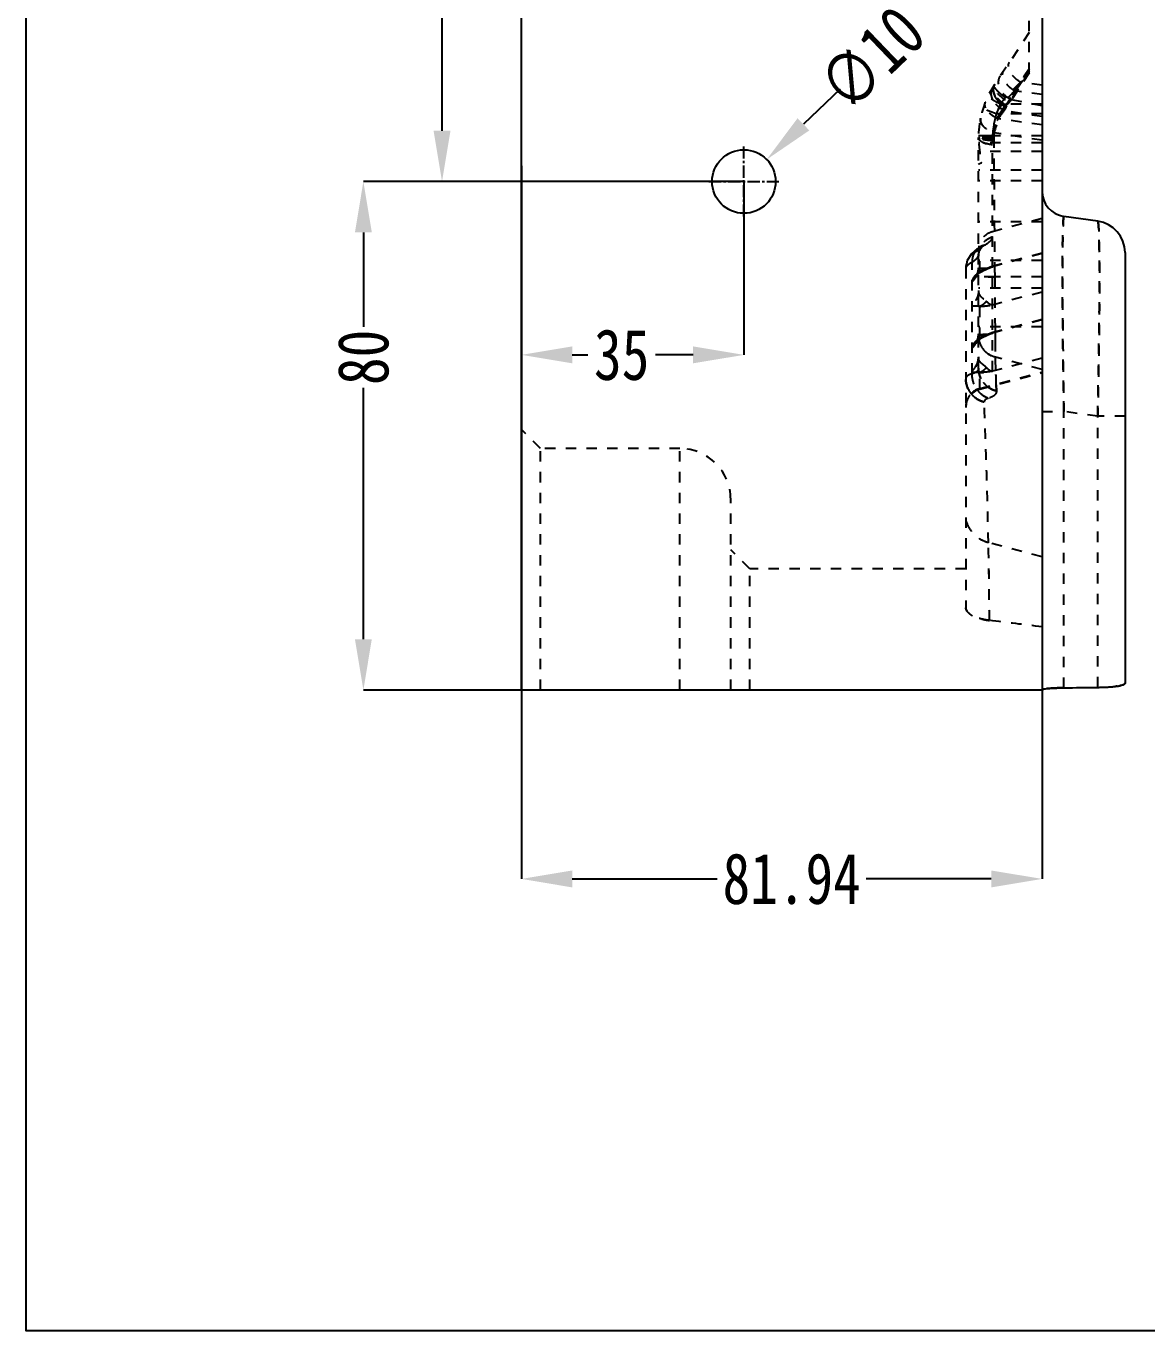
# Model space of a CAD drawing. Header units: millimetres. Extents: x -1265 to 1982, y -12197 to 1934.
# Drawn here: x -345.4 to -169, y -5258.4 to -5053.1 of the extents above; entities that cross this region are included whole.
import ezdxf

# ---------------------------------------------------------------- set-up
doc = ezdxf.new("R2010")
doc.units = ezdxf.units.MM
doc.header["$LTSCALE"] = 16.335
doc.header["$PDMODE"] = 3
doc.header["$PDSIZE"] = 0.3125
doc.linetypes.add('CENTER', pattern=[0.6, 0.375, -0.075, 0.075, -0.075])
doc.linetypes.add('HIDDEN', pattern=[0.2, 0.1, -0.1])
doc.layers.get('0').update_dxf_attribs({"linetype": 'CONTINUOUS'})
doc.layers.get('Defpoints').update_dxf_attribs({"linetype": 'CONTINUOUS'})
doc.layers.add('DEFAULT_2', color=8, linetype='HIDDEN')
doc.styles.get("Standard").update_dxf_attribs({"font": 'txt', "width": 0.8})
doc.dimstyles.new('11', dxfattribs={"dimtxt": 8, "dimasz": 8, "dimexe": 0, "dimexo": 0, "dimgap": 0, "dimtad": 0, "dimdsep": 46, "dimtxsty": 'Standard', "dimcen": 0, "dimclrd": 4, "dimclre": 4, "dimclrt": 6, "dimazin": 0, "dimtp": 0.01, "dimtm": 0.01, "dimtfac": 1, "dimtofl": 0, "dimtmove": 0, "dimatfit": 3, "dimfxl": 0, "dimtolj": 1, "dimarcsym": 0})

# ---------------------------------------------------------------- blocks, each defined once
blk = doc.blocks.new('*D686')
at = {"color": 4, "lineweight": -2}
for p, q in [((-232.4, -5077.53), (-232.4, -5104.8)), ((-267.4, -5090.5), (-267.4, -5104.8)), ((-259.4, -5104.8), (-256.97, -5104.8)), ((-240.4, -5104.8), (-246.3, -5104.8))]:
    blk.add_line(p, q, dxfattribs=at)
at = {"color": 4}
for points in [[(-259.4, -5103.46), (-259.4, -5106.13), (-267.4, -5104.8)], [(-240.4, -5103.46), (-240.4, -5106.13), (-232.4, -5104.8)]]:
    blk.add_solid(points, dxfattribs=at)
at = {"layer": 'Defpoints', "color": 0}
for p in [(-232.4, -5077.53), (-267.4, -5090.5), (-267.4, -5104.8)]:
    blk.add_point(p, dxfattribs=at)
at = {"color": 6, "insert": (-251.63, -5104.8), "char_height": 8, "attachment_point": 5}
blk.add_mtext('\\A1;35', dxfattribs=at)
blk = doc.blocks.new('*D687')
at = {"color": 4, "lineweight": -2}
blk.add_line((-217.26, -5062.98), (-223.03, -5068.52), dxfattribs=at)
at = {"color": 4}
blk.add_solid([(-223.95, -5067.56), (-222.1, -5069.48), (-228.8, -5074.06)], dxfattribs=at)
at = {"layer": 'Defpoints', "color": 0}
for p in [(-228.8, -5074.06), (-236.01, -5080.99)]:
    blk.add_point(p, dxfattribs=at)
at = {"color": 6, "insert": (-212.26, -5058.18), "char_height": 8, "attachment_point": 5, "rotation": 43.8419}
blk.add_mtext('\\A1;∅10', dxfattribs=at)
blk = doc.blocks.new('*D691')
at = {"color": 4, "lineweight": -2}
for p, q in [((-185.47, -5059.15), (-185.47, -5187.25)), ((-267.4, -5075.05), (-267.4, -5187.25)), ((-259.4, -5187.25), (-236.6, -5187.25)), ((-193.47, -5187.25), (-213.13, -5187.25))]:
    blk.add_line(p, q, dxfattribs=at)
at = {"color": 4}
for points in [[(-259.4, -5185.92), (-259.4, -5188.59), (-267.4, -5187.25)], [(-193.47, -5185.92), (-193.47, -5188.59), (-185.47, -5187.25)]]:
    blk.add_solid(points, dxfattribs=at)
at = {"layer": 'Defpoints', "color": 0}
for p in [(-185.47, -5059.15), (-267.4, -5075.05), (-267.4, -5187.25)]:
    blk.add_point(p, dxfattribs=at)
at = {"color": 6, "insert": (-224.87, -5187.25), "char_height": 8, "attachment_point": 5}
blk.add_mtext('\\A1;81.94', dxfattribs=at)
blk = doc.blocks.new('*D1028')
at = {"color": 4, "lineweight": -2}
for p, q in [((-232.4, -5077.53), (-292.29, -5077.53)), ((-292.29, -5085.53), (-292.29, -5100.39)), ((-292.29, -5149.53), (-292.29, -5109.99)), ((-213.57, -5157.53), (-292.29, -5157.53))]:
    blk.add_line(p, q, dxfattribs=at)
at = {"color": 4}
for points in [[(-293.62, -5085.53), (-290.96, -5085.53), (-292.29, -5077.53)], [(-293.62, -5149.53), (-290.96, -5149.53), (-292.29, -5157.53)]]:
    blk.add_solid(points, dxfattribs=at)
at = {"layer": 'Defpoints', "color": 0}
for p in [(-232.4, -5077.53), (-292.29, -5157.53), (-213.57, -5157.53)]:
    blk.add_point(p, dxfattribs=at)
at = {"color": 6, "insert": (-292.29, -5105.19), "char_height": 8, "attachment_point": 5, "rotation": 90}
blk.add_mtext('\\A1;80', dxfattribs=at)
blk = doc.blocks.new('*D1029')
at = {"color": 4, "lineweight": -2}
for p, q in [((-232.4, -5017.53), (-279.91, -5017.53)), ((-279.91, -5025.53), (-279.91, -5041.59)), ((-279.91, -5069.53), (-279.91, -5051.19)), ((-244.95, -5077.53), (-279.91, -5077.53))]:
    blk.add_line(p, q, dxfattribs=at)
at = {"color": 4}
for points in [[(-281.24, -5025.53), (-278.58, -5025.53), (-279.91, -5017.53)], [(-281.24, -5069.53), (-278.58, -5069.53), (-279.91, -5077.53)]]:
    blk.add_solid(points, dxfattribs=at)
at = {"layer": 'Defpoints', "color": 0}
for p in [(-232.4, -5017.53), (-279.91, -5077.53), (-244.95, -5077.53)]:
    blk.add_point(p, dxfattribs=at)
at = {"color": 6, "insert": (-279.91, -5046.39), "char_height": 8, "attachment_point": 5, "rotation": 90}
blk.add_mtext('\\A1;60', dxfattribs=at)

msp = doc.modelspace()

# ---------------------------------------------------------------- linework, layer by layer
at = {"color": 7, "linetype": 'Continuous'}
for p, q in [((-267.404, -5157.525), (-267.404, -4557.525)), ((-185.469, -4912.839), (-185.469, -5079.048)), ((-176.708, -5083.757), (-182.025, -5083.009)), ((-172.404, -5088.708), (-172.404, -5156.459)), ((-267.404, -5157.525), (-185.469, -5157.525))]:
    msp.add_line(p, q, dxfattribs=at)
at = {"color": 1, "linetype": 'CENTER', "ltscale": 0.310989}
for p, q in [((-232.404, -5083.025), (-232.404, -5072.025)), ((-237.904, -5077.525), (-226.904, -5077.525))]:
    msp.add_line(p, q, dxfattribs=at)
msp.add_lwpolyline([(-345.378, -4480.811), (585.813, -4480.811), (585.813, -5258.366), (-345.378, -5258.366)], close=True)
msp.add_circle((-232.404, -5077.525), 5)
at = {"color": 7, "linetype": 'Continuous'}
for centre, radius, start, end in [((-181.469, -5079.048), 4, 180, 262), ((-177.404, -5088.708), 5, 0, 82)]:
    msp.add_arc(centre, radius, start, end, dxfattribs=at)
msp.add_ellipse((-235.276, -5075.525), major_axis=(583.46, 0), ratio=0.1405408, start_param=-1.4794018, end_param=-1.4702458, dxfattribs=at)
for points, knots in [([(-176.708, -5157.111), (-176.142, -5157.103), (-175.326, -5157.078), (-174.298, -5157.005), (-173.66, -5156.935), (-173.142, -5156.848), (-172.793, -5156.759), (-172.588, -5156.67), (-172.468, -5156.597), (-172.404, -5156.512), (-172.404, -5156.459)], [0, 0, 0, 0, 0.3819628, 0.5499085, 0.6954958, 0.8145192, 0.9041593, 0.9377201, 0.9641057, 1, 1, 1, 1]), ([(-185.469, -5157.45), (-185.469, -5157.442), (-185.442, -5157.427), (-185.397, -5157.413), (-185.315, -5157.394), (-185.151, -5157.366), (-184.87, -5157.33), (-184.457, -5157.29), (-183.947, -5157.252), (-183.358, -5157.22), (-182.709, -5157.196), (-182.258, -5157.186), (-182.025, -5157.183)], [0, 0, 0, 0, 0.0065676, 0.021283, 0.0447881, 0.0770823, 0.1670138, 0.2884098, 0.4373906, 0.6093473, 0.7990596, 1, 1, 1, 1])]:
    msp.add_open_spline(points, degree=3, knots=knots, dxfattribs=at)
at = {"layer": 'DEFAULT_2', "color": 8, "linetype": 'HIDDEN'}
for p, q in [((-187.469, -5060.424), (-187.469, -5052.015)), ((-187.469, -5054.068), (-192.95, -5062.289)), ((-187.469, -5059.832), (-191.23, -5065.473)), ((-191.23, -5065.653), (-187.469, -5060.012)), ((-187.469, -5060.197), (-191.144, -5065.878)), ((-187.469, -5060.424), (-190.303, -5064.675)), ((-187.469, -5059.769), (-189.798, -5063.27)), ((-185.469, -5062.35), (-188.883, -5061.89)), ((-185.469, -5065.62), (-190.303, -5064.675)), ((-185.469, -5063.856), (-189.798, -5063.27)), ((-185.469, -5065.368), (-192.04, -5065.368)), ((-185.469, -5067.318), (-191.433, -5066.351)), ((-185.469, -5066.886), (-192.653, -5066.886)), ((-185.469, -5068.626), (-192.38, -5067.655)), ((-195.469, -5106.911), (-195.469, -5070.609)), ((-193.245, -5070.609), (-195.469, -5070.609)), ((-193.245, -5107.387), (-193.245, -5070.609)), ((-185.469, -5070.344), (-193.079, -5070.344)), ((-185.469, -5071.035), (-192.991, -5069.852)), ((-185.469, -5071.452), (-195.469, -5071.452)), ((-185.469, -5072.823), (-195.469, -5072.823)), ((-185.469, -5075.729), (-195.469, -5075.729)), ((-185.469, -5077.433), (-195.469, -5077.433)), ((-185.469, -5079.048), (-185.469, -5157.525)), ((-185.469, -5083.858), (-195.469, -5083.858)), ((-185.469, -5083.357), (-193.245, -5085.414)), ((-195.469, -5089.123), (-195.335, -5088.302)), ((-195.335, -5088.302), (-195.035, -5087.72)), ((-195.306, -5087.857), (-195.312, -5087.861)), ((-194.495, -5087.541), (-195.306, -5087.857)), ((-195.245, -5091.706), (-195.245, -5088.309)), ((-195.035, -5087.72), (-194.95, -5087.616)), ((-195.029, -5087.712), (-194.946, -5087.611)), ((-185.469, -5088.795), (-193.245, -5090.852)), ((-185.469, -5088.858), (-193.245, -5090.942)), ((-197.469, -5091.171), (-197.469, -5144.585)), ((-196.469, -5107.761), (-196.469, -5090.213)), ((-185.469, -5089.97), (-195.469, -5089.97)), ((-194.769, -5091.571), (-194.321, -5091.369)), ((-194.563, -5091.477), (-193.627, -5091.072)), ((-193.627, -5091.072), (-193.245, -5090.852)), ((-193.627, -5091.072), (-193.245, -5090.942)), ((-193.627, -5091.072), (-193.627, -5091.072)), ((-192.937, -5090.94), (-192.936, -5091.067)), ((-192.936, -5091.067), (-192.924, -5092.496)), ((-195.77, -5092.278), (-195.676, -5092.171)), ((-195.753, -5092.252), (-195.77, -5092.278)), ((-195.769, -5092.278), (-195.664, -5092.159)), ((-195.676, -5092.171), (-195.373, -5091.915)), ((-195.664, -5092.159), (-195.345, -5091.895)), ((-195.373, -5091.915), (-194.842, -5091.605)), ((-195.345, -5091.895), (-194.771, -5091.572)), ((-194.842, -5091.605), (-194.774, -5091.573)), ((-194.771, -5091.572), (-194.563, -5091.477)), ((-185.469, -5092.496), (-192.924, -5092.496)), ((-185.469, -5094.281), (-195.469, -5094.281)), ((-185.469, -5094.907), (-193.245, -5096.964)), ((-195.245, -5102.129), (-195.245, -5097.169)), ((-185.469, -5099.218), (-193.245, -5101.276)), ((-185.469, -5099.281), (-193.245, -5101.365)), ((-185.469, -5100.393), (-195.469, -5100.393)), ((-194.563, -5101.9), (-193.627, -5101.495)), ((-193.627, -5101.495), (-193.245, -5101.276)), ((-193.627, -5101.495), (-193.245, -5101.365)), ((-193.627, -5101.495), (-193.627, -5101.495)), ((-192.86, -5101.269), (-192.855, -5101.849)), ((-195.77, -5102.701), (-195.676, -5102.595)), ((-195.753, -5102.675), (-195.77, -5102.701)), ((-195.769, -5102.701), (-195.664, -5102.582)), ((-195.676, -5102.595), (-195.373, -5102.338)), ((-195.664, -5102.582), (-195.345, -5102.318)), ((-195.373, -5102.338), (-194.842, -5102.028)), ((-195.345, -5102.318), (-194.771, -5101.995)), ((-194.842, -5102.028), (-194.774, -5101.996)), ((-194.771, -5101.995), (-194.563, -5101.9)), ((-194.769, -5101.994), (-194.321, -5101.793)), ((-192.855, -5101.849), (-192.847, -5102.619)), ((-185.469, -5105.33), (-193.245, -5107.387)), ((-185.469, -5107.082), (-192.808, -5105.17)), ((-195.245, -5110.101), (-185.469, -5107.514)), ((-195.245, -5110.197), (-185.469, -5107.578)), ((-195.245, -5110.197), (-195.245, -5107.592)), ((-192.673, -5109.508), (-192.647, -5110.486)), ((-185.469, -5113.708), (-182.025, -5113.708)), ((-176.708, -5114.455), (-182.025, -5113.708)), ((-182.025, -5157.183), (-182.025, -5113.708)), ((-172.404, -5114.455), (-176.708, -5114.455)), ((-176.708, -5157.111), (-176.708, -5114.455)), ((-264.403, -5119.525), (-267.404, -5116.525)), ((-264.404, -5157.525), (-264.403, -5119.525)), ((-242.469, -5119.525), (-264.403, -5119.525)), ((-242.469, -5157.525), (-242.469, -5119.525)), ((-234.469, -5157.525), (-234.469, -5127.525)), ((-185.469, -5136.552), (-193.907, -5134.353)), ((-231.469, -5138.475), (-234.469, -5135.475)), ((-197.469, -5138.475), (-231.469, -5138.475)), ((-231.469, -5157.525), (-231.469, -5138.475))]:
    msp.add_line(p, q, dxfattribs=at)
for points in [[(-195.306, -5087.857), (-195.738, -5088.147), (-196.596, -5088.919), (-197.24, -5089.97), (-197.469, -5091.171)], [(-195.7, -5088.12), (-196.573, -5088.892), (-197.232, -5089.95)], [(-194.95, -5087.616), (-194.924, -5087.588), (-195.171, -5087.769), (-195.311, -5087.86)], [(-194.946, -5087.611), (-194.927, -5087.59), (-195.195, -5087.785)], [(-195.469, -5091.085), (-195.529, -5091.651), (-195.697, -5092.149), (-195.756, -5092.258)], [(-195.469, -5091.085), (-195.524, -5091.628), (-195.69, -5092.135), (-195.753, -5092.252)], [(-195.469, -5101.508), (-195.529, -5102.074), (-195.697, -5102.572), (-195.756, -5102.681)], [(-195.469, -5101.508), (-195.524, -5102.051), (-195.69, -5102.558), (-195.753, -5102.675)]]:
    msp.add_lwpolyline(points, dxfattribs=at)
for centre, radius, start, end in [((-180.469, -5070.609), 15, 146.30993, 195.14941), ((-96.776, -5152.27), 129.043, 135.54228, 137.05049), ((-100.959, -5148.272), 123.257, 135.50688, 137.08589), ((-192.214, -5063.543), 1.293, 148.98273, 154.24853), ((-191.584, -5063.034), 1.578, 175.78312, 181.53202), ((-190.423, -5062.762), 2.779, 201.52572, 206.80818), ((-96.924, -5153.48), 129.474, 135.83365, 136.7504), ((-99.496, -5151.021), 125.916, 135.8207, 136.76335), ((-47.417, -5194.899), 193.325, 137.65456, 138.06403), ((-48.957, -5193.506), 191.249, 137.65199, 138.06591), ((-193.521, -5065.363), 0.933, 158.11181, 161.97094), ((-181.246, -5070.609), 11.999, 154.10071, 180.00092), ((-181.245, -5072.31), 12, 146.31019, 168.18349), ((-181.217, -5072.145), 12.032, 146.32553, 158.08878), ((-180.742, -5072.563), 12.364, 147.27042, 149.84355), ((-180.817, -5072.517), 12.277, 147.2613, 149.85267), ((-194.078, -5067.762), 1.096, 168.19204, 172.25475), ((-181.171, -5070.621), 12.074, 161.98074, 179.94404), ((-194.838, -4936.851), 133.767, 270.01527, 270.3435), ((-192.401, -4990.308), 80.035, 268.2822, 268.83031), ((-195.542, -4797.404), 273.217, 270.31568, 270.51623), ((-190.566, -4906.909), 163.454, 268.78387, 269.11879), ((-186.023, -5071.752), 7.222, 164.75067, 180.00217), ((-181.46, -5070.507), 11.621, 179.19547, 180.50532), ((-181.521, -5070.507), 11.559, 179.192, 180.50879), ((-231.683, -4994.912), 87.684, 294.3943, 294.76888), ((-194.46, -5091.251), 3.045, 109.64428, 115.76074), ((-194.084, -5089.833), 2.323, 121.95059, 129.26957), ((-194.478, -5091.201), 2.991, 106.92134, 109.63634), ((-192.497, -5089.133), 2.972, 159.91731, 163.69089), ((-194.491, -5091.161), 2.95, 104.82159, 106.92019), ((-194.05, -5089.883), 2.384, 100.8157, 121.8004), ((-192.535, -5089.119), 2.932, 154.80332, 159.9221), ((-191.665, -5092.056), 5.328, 122.08427, 123.83406), ((-193.499, -5090.082), 2.973, 174.47808, 182.52051), ((-198.401, -5091.084), 2.933, 327.53245, 359.94519), ((-177.749, -5130.174), 42.261, 112.9815, 113.96736), ((-173.578, -5139.99), 52.926, 112.59612, 112.98963), ((-167.791, -5153.932), 68.022, 111.97503, 112.58394), ((-198.45, -5091.052), 2.99, 311.48464, 327.4815), ((-193.206, -5094.913), 3.799, 126.56686, 127.67327), ((-192.819, -5095.443), 4.455, 122.99154, 126.50681), ((-182.044, -5120.468), 31.647, 114.00139, 114.65506), ((-195.44, -5090.112), 1.606, 294.70278, 304.22361), ((-195.547, -4802.458), 290.05, 270.31676, 270.518), ((3616.672, -5069.332), 3809.667, 180.348383, 180.46266), ((-198.401, -5101.507), 2.933, 327.53245, 359.94519), ((-194.48, -5105.447), 3.841, 90.91085, 94.71212), ((-173.578, -5150.413), 52.926, 112.59612, 112.98963), ((-167.791, -5164.355), 68.022, 111.97503, 112.58394), ((-198.45, -5101.476), 2.99, 311.48464, 327.4815), ((-193.206, -5105.336), 3.799, 126.56686, 127.67327), ((-192.819, -5105.866), 4.455, 122.99154, 126.50681), ((-192.081, -5101.798), 3.388, 180.01001, 185.23899), ((-192.037, -5101.794), 3.431, 185.23469, 199.18331), ((-182.044, -5130.891), 31.647, 114.00139, 114.65506), ((-177.749, -5140.597), 42.261, 112.9815, 113.96736), ((-195.44, -5100.535), 1.606, 294.70278, 304.22361), ((-198.405, -5105.102), 2.936, 327.51718, 359.9675), ((-694.286, -5123.004), 501.794, 1.42952, 2.03682), ((-655.323, -5121.752), 462.812, 1.51597, 2.05336), ((-198.45, -5105.072), 2.99, 311.48461, 327.48149), ((-197.028, -5082.232), 25.422, 274.0218, 275.39448), ((-195.977, -5105.775), 1.959, 291.93983, 295.47752), ((-191.767, -5106.865), 3.714, 218.2834, 222.54262), ((-191.726, -5106.826), 3.77, 222.56234, 237.04129), ((-194.469, -5113.095), 3, 105, 180), ((-194.531, -5112.964), 2.938, 142.09166, 179.96334), ((-194.481, -5113.004), 3.002, 104.75529, 142.07438), ((-193.643, -5108.478), 3.85, 220.7958, 230.51556), ((-1240.071, -5154.932), 1046.366, 1.126915, 2.33955), ((-1237.27, -5154.847), 1043.564, 1.125288, 2.341178), ((-242.469, -5127.525), 8, 0, 90), ((-685.455, -5146.289), 491.692, 359.96579, 1.39097), ((-685.385, -5146.288), 491.623, 359.96568, 1.39107), ((-338.899, -6374.276), 1236.243, 82.870628, 83.257852), ((-177.245, -5116.249), 40.865, 270.7535, 272.44705), ((-176.858, -5125.466), 31.64, 272.4584, 273.32003), ((-176.384, -5133.36), 23.732, 273.28303, 274.63748), ((-175.818, -5140.167), 16.902, 274.59006, 276.18678), ((-183.054, -5173.976), 16.743, 94.99685, 96.09192), ((-182.425, -5181.289), 24.083, 93.942, 94.97151), ((-181.91, -5188.941), 31.752, 92.87468, 93.92005), ((-181.693, -5193.199), 36.015, 92.26815, 92.8801), ((-181.493, -5198.665), 41.485, 90.73556, 92.24564)]:
    msp.add_arc(centre, radius, start, end, dxfattribs=at)
for points, knots in [([(-189.798, -5063.27), (-190.138, -5063.058), (-190.744, -5062.582), (-191.328, -5061.855), (-191.601, -5061.25), (-191.72, -5060.735), (-191.647, -5060.335), (-191.518, -5060.142)], [0, 0, 0, 0, 0.3101903, 0.590938, 0.7125539, 0.8200878, 1, 1, 1, 1]), ([(-188.883, -5061.89), (-189.222, -5061.678), (-189.827, -5061.203), (-190.411, -5060.477), (-190.684, -5059.874), (-190.803, -5059.36), (-190.731, -5058.961), (-190.603, -5058.769)], [0, 0, 0, 0, 0.310483, 0.5913592, 0.7129566, 0.8204104, 1, 1, 1, 1]), ([(-190.76, -5059.445), (-190.765, -5059.382), (-190.768, -5059.149), (-190.697, -5058.911), (-190.603, -5058.769)], [0, 0, 0, 0, 0.2698772, 1, 1, 1, 1]), ([(-192.95, -5062.289), (-192.989, -5062.348), (-193.131, -5062.604), (-193.184, -5062.905), (-193.179, -5063.126)], [0, 0, 0, 0, 0.2419763, 1, 1, 1, 1]), ([(-191.144, -5065.878), (-191.525, -5065.665), (-192.208, -5065.156), (-192.938, -5064.206), (-193.267, -5063.19), (-193.11, -5062.53), (-192.95, -5062.289)], [0, 0, 0, 0, 0.2964022, 0.5706563, 0.8033572, 1, 1, 1, 1]), ([(-191.23, -5065.7), (-191.59, -5065.493), (-192.236, -5065.004), (-192.927, -5064.099), (-193.244, -5063.14), (-193.1, -5062.515), (-192.95, -5062.289)], [0, 0, 0, 0, 0.2975291, 0.5728187, 0.805409, 1, 1, 1, 1]), ([(-192.95, -5062.289), (-193.096, -5062.509), (-193.196, -5062.95), (-193.09, -5063.529), (-192.823, -5064.184), (-192.225, -5064.958), (-191.587, -5065.446), (-191.23, -5065.653)], [0, 0, 0, 0, 0.1919935, 0.3025752, 0.4249088, 0.7007739, 1, 1, 1, 1]), ([(-193.158, -5062.918), (-193.153, -5062.86), (-193.124, -5062.64), (-193.041, -5062.426), (-192.95, -5062.289)], [0, 0, 0, 0, 0.2605673, 1, 1, 1, 1]), ([(-193.151, -5062.919), (-193.147, -5062.861), (-193.122, -5062.64), (-193.04, -5062.425), (-192.95, -5062.289)], [0, 0, 0, 0, 0.261537, 1, 1, 1, 1]), ([(-191.23, -5065.473), (-191.574, -5065.262), (-192.187, -5064.784), (-192.774, -5064.045), (-193.046, -5063.428), (-193.162, -5062.898), (-193.083, -5062.489), (-192.95, -5062.289)], [0, 0, 0, 0, 0.3075349, 0.5871121, 0.7088978, 0.8171611, 1, 1, 1, 1]), ([(-193.121, -5062.923), (-193.122, -5062.865), (-193.113, -5062.644), (-193.039, -5062.424), (-192.95, -5062.289)], [0, 0, 0, 0, 0.2662019, 1, 1, 1, 1]), ([(-191.23, -5064.767), (-191.527, -5064.558), (-192.056, -5064.131), (-192.604, -5063.535), (-192.891, -5063.065), (-193.034, -5062.711), (-193.034, -5062.416), (-192.95, -5062.289)], [0, 0, 0, 0, 0.341951, 0.6371001, 0.7570195, 0.8561235, 1, 1, 1, 1]), ([(-192.968, -5062.858), (-192.987, -5062.803), (-193.038, -5062.619), (-193.024, -5062.401), (-192.95, -5062.289)], [0, 0, 0, 0, 0.3001715, 1, 1, 1, 1]), ([(-191.23, -5064.346), (-191.504, -5064.148), (-191.991, -5063.762), (-192.516, -5063.254), (-192.81, -5062.867), (-192.96, -5062.611), (-193.01, -5062.38), (-192.95, -5062.289)], [0, 0, 0, 0, 0.3642475, 0.6691103, 0.7883187, 0.882251, 1, 1, 1, 1]), ([(-190.303, -5064.675), (-190.692, -5064.484), (-191.395, -5063.985), (-192.122, -5062.988), (-192.406, -5061.881), (-192.204, -5061.171), (-192.023, -5060.898)], [0, 0, 0, 0, 0.2814109, 0.5491165, 0.787409, 1, 1, 1, 1]), ([(-192.31, -5061.837), (-192.308, -5061.752), (-192.278, -5061.423), (-192.158, -5061.101), (-192.023, -5060.898)], [0, 0, 0, 0, 0.2594912, 1, 1, 1, 1]), ([(-192.04, -5065.368), (-192.311, -5065.227), (-192.798, -5064.962), (-193.352, -5064.624), (-193.687, -5064.387), (-193.848, -5064.25), (-193.942, -5064.155), (-193.973, -5064.079), (-193.962, -5064.058)], [0, 0, 0, 0, 0.3890325, 0.704504, 0.8232447, 0.9119932, 0.9697239, 1, 1, 1, 1]), ([(-191.433, -5066.351), (-191.813, -5066.152), (-192.499, -5065.673), (-193.244, -5064.763), (-193.599, -5063.776), (-193.47, -5063.122), (-193.322, -5062.877)], [0, 0, 0, 0, 0.2965799, 0.570091, 0.802536, 1, 1, 1, 1]), ([(-193.379, -5062.982), (-193.405, -5063.036), (-193.498, -5063.268), (-193.526, -5063.523), (-193.515, -5063.712)], [0, 0, 0, 0, 0.2420931, 1, 1, 1, 1]), ([(-193.515, -5063.712), (-193.511, -5063.791), (-193.468, -5064.127), (-193.343, -5064.449), (-193.219, -5064.676)], [0, 0, 0, 0, 0.2339104, 1, 1, 1, 1]), ([(-193.179, -5063.126), (-193.178, -5063.18), (-193.162, -5063.407), (-193.107, -5063.629), (-193.05, -5063.792)], [0, 0, 0, 0, 0.2386491, 1, 1, 1, 1]), ([(-192.989, -5063.769), (-193.018, -5063.697), (-193.116, -5063.424), (-193.163, -5063.13), (-193.151, -5062.919)], [0, 0, 0, 0, 0.2689732, 1, 1, 1, 1]), ([(-193.008, -5063.781), (-193.031, -5063.722), (-193.111, -5063.494), (-193.157, -5063.253), (-193.161, -5063.076)], [0, 0, 0, 0, 0.2644612, 1, 1, 1, 1]), ([(-192.91, -5064.118), (-192.822, -5064.293), (-192.374, -5065.005), (-191.704, -5065.565), (-191.144, -5065.878)], [0, 0, 0, 0, 0.2338691, 1, 1, 1, 1]), ([(-192.248, -5063.506), (-192.377, -5063.381), (-192.601, -5063.148), (-192.796, -5062.889), (-192.867, -5062.766)], [0, 0, 0, 0, 0.5593033, 1, 1, 1, 1]), ([(-191.23, -5064.346), (-191.324, -5064.278), (-191.677, -5064.015), (-192.014, -5063.731), (-192.248, -5063.506)], [0, 0, 0, 0, 0.2634476, 1, 1, 1, 1]), ([(-192.04, -5065.368), (-191.979, -5065.277), (-191.73, -5064.92), (-191.451, -5064.584), (-191.23, -5064.346)], [0, 0, 0, 0, 0.2526892, 1, 1, 1, 1]), ([(-192.653, -5066.886), (-192.937, -5066.787), (-193.343, -5066.639), (-193.849, -5066.438), (-194.157, -5066.306), (-194.4, -5066.194), (-194.582, -5066.095), (-194.682, -5066.031), (-194.735, -5065.974), (-194.729, -5065.955)], [0, 0, 0, 0, 0.3939402, 0.5651371, 0.7119199, 0.8308829, 0.9189892, 0.9747342, 1, 1, 1, 1]), ([(-194.345, -5065.922), (-194.375, -5065.85), (-194.466, -5065.579), (-194.473, -5065.272), (-194.408, -5065.075)], [0, 0, 0, 0, 0.274553, 1, 1, 1, 1]), ([(-192.38, -5067.655), (-192.719, -5067.507), (-193.335, -5067.158), (-194.057, -5066.49), (-194.475, -5065.753), (-194.47, -5065.222), (-194.387, -5065.016)], [0, 0, 0, 0, 0.3092394, 0.5867893, 0.8143709, 1, 1, 1, 1]), ([(-191.23, -5065.7), (-191.812, -5066.347), (-192.85, -5067.931), (-193.245, -5069.81), (-193.245, -5070.798)], [0, 0, 0, 0, 0.4684417, 1, 1, 1, 1]), ([(-193.245, -5070.798), (-193.245, -5069.81), (-192.85, -5067.931), (-191.812, -5066.347), (-191.23, -5065.7)], [0, 0, 0, 0, 0.5316249, 1, 1, 1, 1]), ([(-191.433, -5066.351), (-191.888, -5066.863), (-192.716, -5068.097), (-193.063, -5069.566), (-193.079, -5070.344)], [0, 0, 0, 0, 0.4681527, 1, 1, 1, 1]), ([(-191.433, -5066.351), (-191.888, -5066.863), (-192.716, -5068.096), (-193.063, -5069.566), (-193.079, -5070.344)], [0, 0, 0, 0, 0.4681507, 1, 1, 1, 1]), ([(-192.653, -5066.886), (-192.564, -5066.686), (-192.181, -5065.923), (-191.664, -5065.229), (-191.23, -5064.767)], [0, 0, 0, 0, 0.2569569, 1, 1, 1, 1]), ([(-191.23, -5065.653), (-191.499, -5065.497), (-191.838, -5065.253), (-192.139, -5064.97), (-192.212, -5064.898)], [0, 0, 0, 0, 0.7526284, 1, 1, 1, 1]), ([(-191.23, -5065.473), (-191.489, -5065.314), (-191.817, -5065.072), (-192.111, -5064.795), (-192.181, -5064.724)], [0, 0, 0, 0, 0.7537037, 1, 1, 1, 1]), ([(-195.151, -5067.538), (-195.197, -5067.757), (-195.14, -5068.269), (-194.676, -5068.942), (-193.932, -5069.497), (-193.321, -5069.753), (-192.991, -5069.852)], [0, 0, 0, 0, 0.1963706, 0.4258203, 0.6976986, 1, 1, 1, 1]), ([(-194.995, -5068.435), (-195.031, -5068.368), (-195.148, -5068.112), (-195.192, -5067.819), (-195.164, -5067.614)], [0, 0, 0, 0, 0.268213, 1, 1, 1, 1]), ([(-194.217, -5069.269), (-194.302, -5069.209), (-194.604, -5068.975), (-194.864, -5068.68), (-194.995, -5068.435)], [0, 0, 0, 0, 0.2720454, 1, 1, 1, 1]), ([(-192.38, -5067.655), (-192.494, -5067.605), (-192.933, -5067.394), (-193.343, -5067.121), (-193.615, -5066.883)], [0, 0, 0, 0, 0.2571632, 1, 1, 1, 1]), ([(-193.245, -5071.104), (-193.245, -5070.479), (-193.088, -5069.279), (-192.646, -5068.158), (-192.38, -5067.655)], [0, 0, 0, 0, 0.5231629, 1, 1, 1, 1]), ([(-193.08, -5070.609), (-193.245, -5070.611), (-193.564, -5070.613), (-194.02, -5070.616), (-194.43, -5070.618), (-194.78, -5070.619), (-195.031, -5070.619), (-195.196, -5070.617), (-195.291, -5070.617), (-195.364, -5070.614), (-195.422, -5070.616), (-195.446, -5070.609), (-195.469, -5070.613), (-195.469, -5070.609)], [0, 0, 0, 0, 0.2072851, 0.4003251, 0.5730809, 0.7210998, 0.8405231, 0.8885403, 0.928283, 0.9594334, 0.981836, 0.9953806, 1, 1, 1, 1]), ([(-193.245, -5071.104), (-193.542, -5071.09), (-194.081, -5071.05), (-194.701, -5070.962), (-195.099, -5070.86), (-195.308, -5070.783), (-195.469, -5070.686), (-195.469, -5070.609)], [0, 0, 0, 0, 0.3830936, 0.6937784, 0.8117658, 0.9016679, 1, 1, 1, 1]), ([(-195.469, -5070.609), (-195.469, -5070.926), (-195.021, -5071.27), (-194.511, -5071.483), (-193.975, -5071.648), (-193.545, -5071.721), (-193.245, -5071.752)], [0, 0, 0, 0, 0.3632039, 0.5004466, 0.6546615, 1, 1, 1, 1]), ([(-193.245, -5070.798), (-193.542, -5070.792), (-193.967, -5070.781), (-194.501, -5070.754), (-194.829, -5070.731), (-195.089, -5070.706), (-195.291, -5070.678), (-195.397, -5070.654), (-195.469, -5070.627), (-195.469, -5070.609)], [0, 0, 0, 0, 0.3965641, 0.5684495, 0.7155745, 0.8345488, 0.9223031, 0.9771439, 1, 1, 1, 1]), ([(-195.282, -5070.677), (-195.329, -5070.669), (-195.382, -5070.657), (-195.469, -5070.629), (-195.469, -5070.609)], [0, 0, 0, 0, 0.7104271, 1, 1, 1, 1]), ([(-195.188, -5070.826), (-195.261, -5070.799), (-195.372, -5070.757), (-195.469, -5070.653), (-195.469, -5070.609)], [0, 0, 0, 0, 0.640864, 1, 1, 1, 1]), ([(-195.188, -5071.109), (-195.231, -5071.073), (-195.37, -5070.939), (-195.469, -5070.747), (-195.469, -5070.609)], [0, 0, 0, 0, 0.2931183, 1, 1, 1, 1]), ([(-193.079, -5070.344), (-193.244, -5070.341), (-193.563, -5070.336), (-194.019, -5070.327), (-194.427, -5070.317), (-194.777, -5070.308), (-195.028, -5070.3), (-195.193, -5070.293), (-195.288, -5070.289), (-195.36, -5070.284), (-195.418, -5070.281), (-195.443, -5070.275), (-195.465, -5070.275), (-195.465, -5070.271)], [0, 0, 0, 0, 0.2072229, 0.4002065, 0.572914, 0.7208952, 0.8402947, 0.8883068, 0.9280502, 0.9592095, 0.9816335, 0.9952245, 1, 1, 1, 1]), ([(-195.462, -5070.273), (-195.444, -5070.28), (-195.379, -5070.281), (-195.249, -5070.292), (-195.047, -5070.299), (-194.89, -5070.304), (-194.8, -5070.307)], [0, 0, 0, 0, 0.0885123, 0.2879406, 0.5943736, 1, 1, 1, 1]), ([(-193.245, -5071.752), (-193.635, -5071.711), (-194.312, -5071.584), (-194.962, -5071.301), (-195.188, -5071.109)], [0, 0, 0, 0, 0.5695137, 1, 1, 1, 1]), ([(-193.245, -5071.104), (-193.348, -5071.099), (-193.733, -5071.077), (-194.118, -5071.041), (-194.397, -5071.001)], [0, 0, 0, 0, 0.2677982, 1, 1, 1, 1]), ([(-182.025, -5113.708), (-182.06, -5111.707), (-182.122, -5107.781), (-182.192, -5102.079), (-182.23, -5097.568), (-182.246, -5094.236), (-182.25, -5092.006), (-182.246, -5089.988), (-182.236, -5088.201), (-182.219, -5086.664), (-182.195, -5085.39), (-182.168, -5084.497), (-182.142, -5083.924), (-182.122, -5083.599), (-182.103, -5083.353), (-182.079, -5083.164), (-182.063, -5083.073), (-182.039, -5083.007), (-182.025, -5083.009)], [0, 0, 0, 0, 0.1954107, 0.3835085, 0.5569762, 0.6360282, 0.7088822, 0.7748059, 0.8331587, 0.8833752, 0.9249949, 0.9576414, 0.9705217, 0.9810689, 0.9892667, 0.9951187, 0.9986459, 1, 1, 1, 1]), ([(-182.025, -5083.009), (-182.039, -5083.007), (-182.063, -5083.073), (-182.079, -5083.164), (-182.103, -5083.352), (-182.122, -5083.599), (-182.142, -5083.924), (-182.168, -5084.496), (-182.195, -5085.388), (-182.219, -5086.662), (-182.236, -5088.199), (-182.246, -5089.985), (-182.25, -5092.003), (-182.246, -5094.233), (-182.23, -5097.564), (-182.192, -5102.076), (-182.122, -5107.779), (-182.06, -5111.707), (-182.025, -5113.708)], [0, 0, 0, 0, 0.0013532, 0.0048783, 0.0107272, 0.0189215, 0.029463, 0.0423331, 0.0749598, 0.1165591, 0.1667547, 0.2250956, 0.2910064, 0.3638491, 0.4428968, 0.6163782, 0.8045492, 1, 1, 1, 1]), ([(-176.708, -5114.455), (-176.664, -5112.46), (-176.587, -5108.545), (-176.499, -5102.861), (-176.452, -5098.366), (-176.433, -5095.046), (-176.428, -5092.821), (-176.432, -5090.805), (-176.445, -5089.017), (-176.466, -5087.475), (-176.496, -5086.193), (-176.53, -5085.293), (-176.562, -5084.711), (-176.587, -5084.38), (-176.612, -5084.123), (-176.64, -5083.931), (-176.664, -5083.824), (-176.691, -5083.759), (-176.708, -5083.757)], [0, 0, 0, 0, 0.1948702, 0.3823322, 0.5550977, 0.6338834, 0.7065372, 0.7723704, 0.8307298, 0.8810794, 0.9229471, 0.9559653, 0.9690686, 0.9798587, 0.9883225, 0.9944622, 0.9983009, 1, 1, 1, 1]), ([(-176.708, -5083.757), (-176.691, -5083.759), (-176.664, -5083.824), (-176.64, -5083.931), (-176.612, -5084.123), (-176.587, -5084.38), (-176.562, -5084.711), (-176.53, -5085.293), (-176.496, -5086.194), (-176.466, -5087.476), (-176.445, -5089.018), (-176.432, -5090.806), (-176.428, -5092.822), (-176.433, -5095.047), (-176.452, -5098.367), (-176.499, -5102.862), (-176.587, -5108.545), (-176.664, -5112.46), (-176.708, -5114.455)], [0, 0, 0, 0, 0.0016987, 0.0055363, 0.0116749, 0.0201383, 0.0309293, 0.0440343, 0.0770578, 0.1189348, 0.1693002, 0.2276699, 0.2935113, 0.3661669, 0.4449422, 0.6176778, 0.8051207, 1, 1, 1, 1]), ([(-193.245, -5085.414), (-193.559, -5085.497), (-194.164, -5085.767), (-194.89, -5086.438), (-195.36, -5087.304), (-195.469, -5087.954), (-195.469, -5088.275)], [0, 0, 0, 0, 0.2513563, 0.5017712, 0.751198, 1, 1, 1, 1]), ([(-193.245, -5086.262), (-193.864, -5086.425), (-195.025, -5087.175), (-195.469, -5088.487), (-195.469, -5089.123)], [0, 0, 0, 0, 0.5018717, 1, 1, 1, 1]), ([(-194.495, -5087.541), (-194.164, -5087.334), (-193.728, -5087.037), (-193.327, -5086.571), (-193.245, -5086.354), (-193.245, -5086.262)], [0, 0, 0, 0, 0.6390035, 0.8491813, 1, 1, 1, 1]), ([(-195.245, -5088.309), (-195.864, -5088.473), (-197.025, -5089.223), (-197.469, -5090.535), (-197.469, -5091.171)], [0, 0, 0, 0, 0.5018715, 1, 1, 1, 1]), ([(-195.311, -5087.861), (-195.685, -5088.094), (-196.321, -5088.815), (-196.489, -5089.749), (-196.469, -5090.213)], [0, 0, 0, 0, 0.4867929, 1, 1, 1, 1]), ([(-196.469, -5090.213), (-196.204, -5090.029), (-195.855, -5089.768), (-195.536, -5089.377), (-195.469, -5089.199), (-195.469, -5089.123)], [0, 0, 0, 0, 0.6398946, 0.8507267, 1, 1, 1, 1]), ([(-196.257, -5088.987), (-196.338, -5089.179), (-196.414, -5089.45), (-196.451, -5089.726), (-196.458, -5089.796)], [0, 0, 0, 0, 0.7465384, 1, 1, 1, 1]), ([(-195.554, -5088.035), (-195.783, -5088.222), (-196.044, -5088.537), (-196.218, -5088.894), (-196.257, -5088.987)], [0, 0, 0, 0, 0.7451408, 1, 1, 1, 1]), ([(-195.469, -5089.123), (-195.469, -5089.225), (-195.59, -5089.47), (-195.77, -5089.651), (-195.885, -5089.756)], [0, 0, 0, 0, 0.3939095, 1, 1, 1, 1]), ([(-194.495, -5087.541), (-194.694, -5087.666), (-194.956, -5087.844), (-195.196, -5088.124), (-195.245, -5088.254), (-195.245, -5088.309)], [0, 0, 0, 0, 0.6390053, 0.8491821, 1, 1, 1, 1]), ([(-196.469, -5090.213), (-196.617, -5090.296), (-196.88, -5090.456), (-197.244, -5090.736), (-197.469, -5091.002), (-197.469, -5091.171)], [0, 0, 0, 0, 0.3596262, 0.6428881, 1, 1, 1, 1]), ([(-195.469, -5091.085), (-195.469, -5091.497), (-195.648, -5092.333), (-196.158, -5093.018), (-196.469, -5093.293)], [0, 0, 0, 0, 0.4990265, 1, 1, 1, 1]), ([(-194.245, -5091.187), (-194.391, -5091.183), (-194.611, -5091.18), (-194.897, -5091.204), (-195.091, -5091.228), (-195.248, -5091.245), (-195.372, -5091.244), (-195.461, -5091.183), (-195.469, -5091.118), (-195.469, -5091.085)], [0, 0, 0, 0, 0.331671, 0.5002706, 0.652125, 0.7747554, 0.8624872, 0.9265023, 1, 1, 1, 1]), ([(-195.469, -5091.085), (-195.469, -5091.113), (-195.463, -5091.165), (-195.408, -5091.227), (-195.32, -5091.246), (-195.153, -5091.239), (-194.892, -5091.199), (-194.665, -5091.185), (-194.541, -5091.183)], [0, 0, 0, 0, 0.0807677, 0.1478787, 0.2274456, 0.3357246, 0.6379837, 1, 1, 1, 1]), ([(-195.245, -5091.706), (-195.09, -5091.635), (-194.429, -5091.338), (-193.759, -5091.06), (-193.245, -5090.852)], [0, 0, 0, 0, 0.2354747, 1, 1, 1, 1]), ([(-194.245, -5091.187), (-194.283, -5091.227), (-194.437, -5091.38), (-194.622, -5091.503), (-194.769, -5091.571)], [0, 0, 0, 0, 0.2545015, 1, 1, 1, 1]), ([(-194.541, -5091.183), (-194.516, -5091.183), (-194.417, -5091.182), (-194.318, -5091.185), (-194.245, -5091.187)], [0, 0, 0, 0, 0.2594573, 1, 1, 1, 1]), ([(-193.627, -5091.072), (-193.678, -5091.093), (-193.876, -5091.165), (-194.09, -5091.192), (-194.245, -5091.187)], [0, 0, 0, 0, 0.261852, 1, 1, 1, 1]), ([(-193.245, -5090.852), (-193.276, -5090.875), (-193.397, -5090.96), (-193.527, -5091.03), (-193.627, -5091.072)], [0, 0, 0, 0, 0.263982, 1, 1, 1, 1]), ([(-196.469, -5093.293), (-196.469, -5093.191), (-196.398, -5092.941), (-196.175, -5092.542), (-195.788, -5092.096), (-195.44, -5091.832), (-195.245, -5091.706)], [0, 0, 0, 0, 0.1475625, 0.3681591, 0.662748, 1, 1, 1, 1]), ([(-196.439, -5093.1), (-196.444, -5093.117), (-196.46, -5093.181), (-196.469, -5093.246), (-196.469, -5093.293)], [0, 0, 0, 0, 0.2803132, 1, 1, 1, 1]), ([(-196.223, -5092.646), (-196.25, -5092.687), (-196.336, -5092.831), (-196.406, -5092.986), (-196.439, -5093.1)], [0, 0, 0, 0, 0.292339, 1, 1, 1, 1]), ([(-192.924, -5092.496), (-193.1, -5092.498), (-193.44, -5092.501), (-193.926, -5092.504), (-194.362, -5092.506), (-194.735, -5092.506), (-195.003, -5092.506), (-195.178, -5092.505), (-195.28, -5092.504), (-195.357, -5092.502), (-195.419, -5092.503), (-195.444, -5092.496), (-195.469, -5092.5), (-195.469, -5092.496)], [0, 0, 0, 0, 0.2072847, 0.4003244, 0.5730798, 0.7210984, 0.8405216, 0.8885387, 0.9282813, 0.9594317, 0.9818345, 0.9953793, 1, 1, 1, 1]), ([(-192.924, -5092.496), (-192.908, -5095.184), (-192.885, -5098.842), (-192.842, -5103.066), (-192.823, -5104.603), (-192.808, -5105.17)], [0, 0, 0, 0, 0.6362329, 0.8657946, 1, 1, 1, 1]), ([(-195.469, -5094.681), (-195.469, -5095.093), (-195.648, -5095.929), (-196.158, -5096.615), (-196.469, -5096.889)], [0, 0, 0, 0, 0.4990267, 1, 1, 1, 1]), ([(-195.469, -5094.681), (-195.469, -5094.864), (-195.438, -5095.135), (-195.272, -5095.441), (-195.039, -5095.696), (-194.668, -5095.965), (-194.383, -5096.21), (-194.245, -5096.345)], [0, 0, 0, 0, 0.2539839, 0.3656937, 0.4789205, 0.7310295, 1, 1, 1, 1]), ([(-195.245, -5097.169), (-195.34, -5097.157), (-195.523, -5097.146), (-195.811, -5097.149), (-196.073, -5097.157), (-196.299, -5097.149), (-196.453, -5097.048), (-196.469, -5096.94), (-196.469, -5096.889)], [0, 0, 0, 0, 0.2087322, 0.4001712, 0.628919, 0.7827905, 0.8876498, 1, 1, 1, 1]), ([(-194.245, -5096.345), (-194.311, -5096.439), (-194.581, -5096.78), (-194.948, -5097.049), (-195.245, -5097.169)], [0, 0, 0, 0, 0.263016, 1, 1, 1, 1]), ([(-194.245, -5096.345), (-194.311, -5096.439), (-194.581, -5096.78), (-194.948, -5097.049), (-195.245, -5097.169)], [0, 0, 0, 0, 0.2630156, 1, 1, 1, 1]), ([(-195.245, -5097.169), (-195.089, -5097.158), (-194.421, -5097.104), (-193.755, -5097.028), (-193.245, -5096.964)], [0, 0, 0, 0, 0.2330303, 1, 1, 1, 1]), ([(-194.245, -5096.345), (-194.166, -5096.424), (-193.877, -5096.689), (-193.523, -5096.907), (-193.245, -5096.964)], [0, 0, 0, 0, 0.2818818, 1, 1, 1, 1]), ([(-195.469, -5101.508), (-195.469, -5101.92), (-195.648, -5102.756), (-196.158, -5103.442), (-196.469, -5103.716)], [0, 0, 0, 0, 0.4990265, 1, 1, 1, 1]), ([(-194.245, -5101.61), (-194.391, -5101.606), (-194.611, -5101.603), (-194.897, -5101.627), (-195.091, -5101.652), (-195.248, -5101.668), (-195.372, -5101.667), (-195.461, -5101.606), (-195.469, -5101.541), (-195.469, -5101.508)], [0, 0, 0, 0, 0.331671, 0.5002706, 0.652125, 0.7747554, 0.8624872, 0.9265023, 1, 1, 1, 1]), ([(-195.469, -5101.508), (-195.469, -5101.55), (-195.443, -5101.651), (-195.264, -5101.675), (-195.06, -5101.646), (-194.891, -5101.627), (-194.796, -5101.619)], [0, 0, 0, 0, 0.1641834, 0.3407933, 0.6255262, 1, 1, 1, 1]), ([(-195.245, -5102.129), (-195.09, -5102.058), (-194.429, -5101.761), (-193.759, -5101.483), (-193.245, -5101.276)], [0, 0, 0, 0, 0.2354747, 1, 1, 1, 1]), ([(-194.245, -5101.61), (-194.283, -5101.651), (-194.437, -5101.803), (-194.622, -5101.926), (-194.769, -5101.994)], [0, 0, 0, 0, 0.2545015, 1, 1, 1, 1]), ([(-194.541, -5101.606), (-194.516, -5101.606), (-194.417, -5101.605), (-194.318, -5101.608), (-194.245, -5101.61)], [0, 0, 0, 0, 0.2594573, 1, 1, 1, 1]), ([(-193.627, -5101.495), (-193.678, -5101.517), (-193.876, -5101.588), (-194.09, -5101.615), (-194.245, -5101.61)], [0, 0, 0, 0, 0.261852, 1, 1, 1, 1]), ([(-193.245, -5101.276), (-193.276, -5101.299), (-193.397, -5101.383), (-193.527, -5101.453), (-193.627, -5101.495)], [0, 0, 0, 0, 0.263982, 1, 1, 1, 1]), ([(-192.871, -5100.095), (-192.87, -5100.196), (-192.866, -5100.587), (-192.863, -5100.979), (-192.86, -5101.269)], [0, 0, 0, 0, 0.2586841, 1, 1, 1, 1]), ([(-196.469, -5103.716), (-196.469, -5103.614), (-196.398, -5103.364), (-196.175, -5102.965), (-195.788, -5102.519), (-195.44, -5102.255), (-195.245, -5102.129)], [0, 0, 0, 0, 0.1475625, 0.3681591, 0.662748, 1, 1, 1, 1]), ([(-196.439, -5103.523), (-196.444, -5103.541), (-196.46, -5103.604), (-196.469, -5103.669), (-196.469, -5103.716)], [0, 0, 0, 0, 0.2803132, 1, 1, 1, 1]), ([(-196.223, -5103.069), (-196.25, -5103.11), (-196.336, -5103.254), (-196.406, -5103.409), (-196.439, -5103.523)], [0, 0, 0, 0, 0.292339, 1, 1, 1, 1]), ([(-192.808, -5105.17), (-193.184, -5105.073), (-193.906, -5104.757), (-194.775, -5103.968), (-195.339, -5102.946), (-195.469, -5102.178), (-195.469, -5101.798)], [0, 0, 0, 0, 0.2527638, 0.5035274, 0.7523215, 1, 1, 1, 1]), ([(-192.847, -5102.619), (-192.844, -5102.902), (-192.833, -5103.752), (-192.823, -5104.603), (-192.808, -5105.17)], [0, 0, 0, 0, 0.332938, 1, 1, 1, 1]), ([(-195.469, -5105.104), (-195.469, -5105.517), (-195.648, -5106.353), (-196.158, -5107.038), (-196.469, -5107.312)], [0, 0, 0, 0, 0.4990267, 1, 1, 1, 1]), ([(-194.245, -5106.769), (-194.383, -5106.633), (-194.669, -5106.389), (-195.039, -5106.12), (-195.272, -5105.864), (-195.438, -5105.558), (-195.469, -5105.287), (-195.469, -5105.104)], [0, 0, 0, 0, 0.2689711, 0.5210634, 0.6342997, 0.7460121, 1, 1, 1, 1]), ([(-194.727, -5103.925), (-194.489, -5104.227), (-193.906, -5104.758), (-193.184, -5105.073), (-192.808, -5105.17)], [0, 0, 0, 0, 0.4980138, 1, 1, 1, 1]), ([(-196.469, -5107.761), (-196.617, -5107.804), (-196.878, -5107.893), (-197.204, -5108.073), (-197.418, -5108.292), (-197.469, -5108.472), (-197.469, -5108.554)], [0, 0, 0, 0, 0.3400683, 0.6084799, 0.8184144, 1, 1, 1, 1]), ([(-196.469, -5107.761), (-196.617, -5107.804), (-196.878, -5107.893), (-197.204, -5108.073), (-197.418, -5108.292), (-197.469, -5108.472), (-197.469, -5108.554)], [0, 0, 0, 0, 0.3400688, 0.6084819, 0.818417, 1, 1, 1, 1]), ([(-193.931, -5111.628), (-194.304, -5111.491), (-195.016, -5111.081), (-195.842, -5110.157), (-196.365, -5109.015), (-196.476, -5108.177), (-196.469, -5107.761)], [0, 0, 0, 0, 0.2427655, 0.4921626, 0.7458847, 1, 1, 1, 1]), ([(-195.469, -5106.911), (-195.469, -5107.008), (-195.511, -5107.212), (-195.724, -5107.467), (-196.056, -5107.653), (-196.321, -5107.73), (-196.469, -5107.761)], [0, 0, 0, 0, 0.2064798, 0.4219556, 0.6799801, 1, 1, 1, 1]), ([(-195.245, -5107.592), (-195.34, -5107.58), (-195.523, -5107.569), (-195.811, -5107.572), (-196.073, -5107.58), (-196.299, -5107.572), (-196.453, -5107.471), (-196.469, -5107.363), (-196.469, -5107.312)], [0, 0, 0, 0, 0.2087322, 0.4001712, 0.628919, 0.7827905, 0.8876498, 1, 1, 1, 1]), ([(-192.647, -5110.486), (-193.046, -5110.383), (-193.811, -5110.048), (-194.733, -5109.21), (-195.331, -5108.127), (-195.469, -5107.313), (-195.469, -5106.911)], [0, 0, 0, 0, 0.2528331, 0.5036429, 0.7524189, 1, 1, 1, 1]), ([(-195.469, -5106.911), (-195.469, -5107.313), (-195.331, -5108.127), (-194.933, -5108.848), (-194.682, -5109.166)], [0, 0, 0, 0, 0.4987956, 1, 1, 1, 1]), ([(-194.245, -5106.769), (-194.311, -5106.862), (-194.581, -5107.203), (-194.948, -5107.472), (-195.245, -5107.592)], [0, 0, 0, 0, 0.263016, 1, 1, 1, 1]), ([(-193.245, -5107.387), (-193.422, -5107.409), (-194.087, -5107.49), (-194.754, -5107.558), (-195.245, -5107.592)], [0, 0, 0, 0, 0.2650944, 1, 1, 1, 1]), ([(-194.245, -5106.769), (-194.305, -5106.853), (-194.549, -5107.165), (-194.871, -5107.418), (-195.135, -5107.543)], [0, 0, 0, 0, 0.2617114, 1, 1, 1, 1]), ([(-194.245, -5106.769), (-194.166, -5106.847), (-193.877, -5107.113), (-193.523, -5107.33), (-193.245, -5107.387)], [0, 0, 0, 0, 0.2818818, 1, 1, 1, 1]), ([(-194.577, -5112.218), (-194.985, -5112.113), (-195.77, -5111.77), (-196.715, -5110.912), (-197.328, -5109.801), (-197.469, -5108.967), (-197.469, -5108.554)], [0, 0, 0, 0, 0.2527333, 0.5034767, 0.7522789, 1, 1, 1, 1]), ([(-195.245, -5110.101), (-195.559, -5110.184), (-196.164, -5110.454), (-196.89, -5111.125), (-197.36, -5111.991), (-197.469, -5112.64), (-197.469, -5112.962)], [0, 0, 0, 0, 0.2513563, 0.5017712, 0.7511979, 1, 1, 1, 1]), ([(-194.966, -5111.038), (-194.888, -5111.101), (-194.568, -5111.339), (-194.21, -5111.526), (-193.931, -5111.628)], [0, 0, 0, 0, 0.2534381, 1, 1, 1, 1]), ([(-193.931, -5111.628), (-194.03, -5111.656), (-194.204, -5111.718), (-194.42, -5111.851), (-194.556, -5112.021), (-194.58, -5112.155), (-194.577, -5112.218)], [0, 0, 0, 0, 0.3253922, 0.5857378, 0.7993662, 1, 1, 1, 1]), ([(-193.931, -5111.628), (-194.03, -5111.656), (-194.204, -5111.718), (-194.42, -5111.851), (-194.556, -5112.021), (-194.58, -5112.155), (-194.577, -5112.218)], [0, 0, 0, 0, 0.3253917, 0.5857384, 0.7993664, 1, 1, 1, 1]), ([(-192.647, -5110.486), (-192.644, -5110.608), (-192.697, -5110.869), (-192.971, -5111.197), (-193.397, -5111.454), (-193.739, -5111.574), (-193.931, -5111.628)], [0, 0, 0, 0, 0.1993523, 0.4135721, 0.6750197, 1, 1, 1, 1]), ([(-192.647, -5110.486), (-192.644, -5110.608), (-192.697, -5110.869), (-192.971, -5111.197), (-193.397, -5111.454), (-193.739, -5111.574), (-193.931, -5111.628)], [0, 0, 0, 0, 0.1993531, 0.4135744, 0.6750206, 1, 1, 1, 1]), ([(-193.907, -5134.353), (-194.41, -5134.223), (-195.377, -5133.8), (-196.54, -5132.743), (-197.295, -5131.376), (-197.469, -5130.348), (-197.469, -5129.84)], [0, 0, 0, 0, 0.25287, 0.5037048, 0.7524713, 1, 1, 1, 1]), ([(-197.469, -5144.585), (-197.469, -5144.814), (-197.277, -5145.185), (-196.866, -5145.553), (-196.227, -5145.957), (-195.182, -5146.348), (-194.263, -5146.523), (-193.763, -5146.583)], [0, 0, 0, 0, 0.1543961, 0.2546962, 0.373005, 0.6604492, 1, 1, 1, 1]), ([(-193.763, -5146.583), (-194.263, -5146.523), (-195.182, -5146.348), (-196.227, -5145.957), (-196.866, -5145.553), (-197.277, -5145.185), (-197.469, -5144.814), (-197.469, -5144.585)], [0, 0, 0, 0, 0.3395473, 0.6269971, 0.7453046, 0.8456019, 1, 1, 1, 1]), ([(-173.62, -5156.924), (-173.65, -5156.928), (-173.776, -5156.945), (-173.901, -5156.96), (-173.997, -5156.97)], [0, 0, 0, 0, 0.2395967, 1, 1, 1, 1]), ([(-172.977, -5156.803), (-173.001, -5156.809), (-173.105, -5156.835), (-173.209, -5156.856), (-173.29, -5156.871)], [0, 0, 0, 0, 0.2323752, 1, 1, 1, 1]), ([(-172.713, -5156.722), (-172.732, -5156.729), (-172.819, -5156.76), (-172.908, -5156.786), (-172.977, -5156.803)], [0, 0, 0, 0, 0.2258599, 1, 1, 1, 1]), ([(-172.556, -5156.649), (-172.568, -5156.655), (-172.618, -5156.683), (-172.671, -5156.706), (-172.713, -5156.722)], [0, 0, 0, 0, 0.2251338, 1, 1, 1, 1]), ([(-172.404, -5156.459), (-172.404, -5156.476), (-172.422, -5156.56), (-172.499, -5156.615), (-172.556, -5156.649)], [0, 0, 0, 0, 0.2013897, 1, 1, 1, 1]), ([(-185.306, -5157.393), (-185.347, -5157.401), (-185.391, -5157.414), (-185.469, -5157.433), (-185.469, -5157.45)], [0, 0, 0, 0, 0.7197641, 1, 1, 1, 1]), ([(-185.181, -5157.372), (-185.192, -5157.374), (-185.234, -5157.38), (-185.276, -5157.387), (-185.306, -5157.393)], [0, 0, 0, 0, 0.2751465, 1, 1, 1, 1])]:
    msp.add_open_spline(points, degree=3, knots=knots, dxfattribs=at)
for points in [[(-193.05, -5063.792), (-193.01, -5063.903), (-192.963, -5064.012), (-192.91, -5064.118)], [(-193.08, -5070.609), (-193.02, -5077.905), (-192.985, -5085.201), (-192.924, -5092.496)], [(-195.35, -5088.298), (-195.428, -5088.565), (-195.469, -5088.845), (-195.469, -5089.123)], [(-194.245, -5091.187), (-194.332, -5091.281), (-194.431, -5091.367), (-194.537, -5091.44)], [(-194.245, -5091.187), (-194.145, -5091.19), (-194.045, -5091.183), (-193.946, -5091.166)], [(-193.946, -5091.166), (-193.837, -5091.147), (-193.729, -5091.115), (-193.627, -5091.072)], [(-194.771, -5091.572), (-194.921, -5091.64), (-195.082, -5091.685), (-195.245, -5091.706)], [(-195.47, -5097.151), (-195.395, -5097.154), (-195.32, -5097.16), (-195.245, -5097.169)], [(-194.245, -5101.61), (-194.332, -5101.705), (-194.431, -5101.79), (-194.537, -5101.863)], [(-194.245, -5101.61), (-194.145, -5101.613), (-194.045, -5101.606), (-193.946, -5101.589)], [(-193.946, -5101.589), (-193.837, -5101.57), (-193.729, -5101.538), (-193.627, -5101.495)], [(-195.528, -5102.329), (-195.622, -5102.401), (-195.712, -5102.478), (-195.797, -5102.559)], [(-195.278, -5102.922), (-195.153, -5103.282), (-194.963, -5103.626), (-194.727, -5103.925)], [(-194.771, -5101.995), (-194.921, -5102.063), (-195.082, -5102.108), (-195.245, -5102.129)], [(-195.515, -5107.572), (-195.425, -5107.575), (-195.335, -5107.581), (-195.245, -5107.592)], [(-194.796, -5106.298), (-194.606, -5106.447), (-194.418, -5106.599), (-194.245, -5106.769)], [(-197.469, -5108.554), (-197.469, -5108.967), (-197.398, -5109.385), (-197.262, -5109.775)], [(-197.262, -5109.775), (-197.107, -5110.218), (-196.864, -5110.638), (-196.557, -5110.994)], [(-196.091, -5111.45), (-195.654, -5111.809), (-195.125, -5112.077), (-194.577, -5112.218)], [(-195.612, -5110.374), (-195.424, -5110.619), (-195.206, -5110.844), (-194.966, -5111.038)], [(-193.777, -5109.99), (-193.432, -5110.213), (-193.046, -5110.383), (-192.647, -5110.486)]]:
    msp.add_open_spline(points, degree=3, dxfattribs=at)

# ---------------------------------------------------------------- dimensions: what is measured, and where the dimension line sits
for base, p1, p2, picture, middle in [((-279.911, -5077.525), (-232.404, -5017.525), (-244.949, -5077.525), '*D1029', (-279.911, -5046.394)), ((-292.29, -5157.525), (-232.404, -5077.525), (-213.567, -5157.525), '*D1028', (-292.29, -5105.192))]:
    dim = msp.add_linear_dim(base=base, p1=p1, p2=p2, angle=90, dimstyle='11', override={"dimfxl": 1.25, "dimarcsym": 1})
    dim.commit()
    dim.dimension.update_dxf_attribs({"geometry": picture, "text_midpoint": middle, "dimtype": 160})
dim = msp.add_diameter_dim_2p(p1=(-236.01, -5080.989), p2=(-228.797, -5074.062), dimstyle='11', override={"dimfxl": 1.25, "dimarcsym": 1})
dim.commit()
dim.dimension.update_dxf_attribs({"geometry": '*D687', "text_midpoint": (-212.257, -5058.177)})
for base, p1, p2, picture, middle in [((-267.403760416, -5187.253323245), (-185.468760416, -5059.150015031), (-267.403760416, -5075.05134742), '*D691', (-224.86648402, -5187.253323245)), ((-267.404, -5104.797), (-232.404, -5077.525), (-267.404, -5090.502), '*D686', (-251.633, -5104.797))]:
    dim = msp.add_linear_dim(base=base, p1=p1, p2=p2, dimstyle='11', override={"dimfxl": 1.25, "dimarcsym": 1})
    dim.commit()
    dim.dimension.update_dxf_attribs({"geometry": picture, "text_midpoint": middle, "dimtype": 160})

doc.saveas('drawing.dxf')
